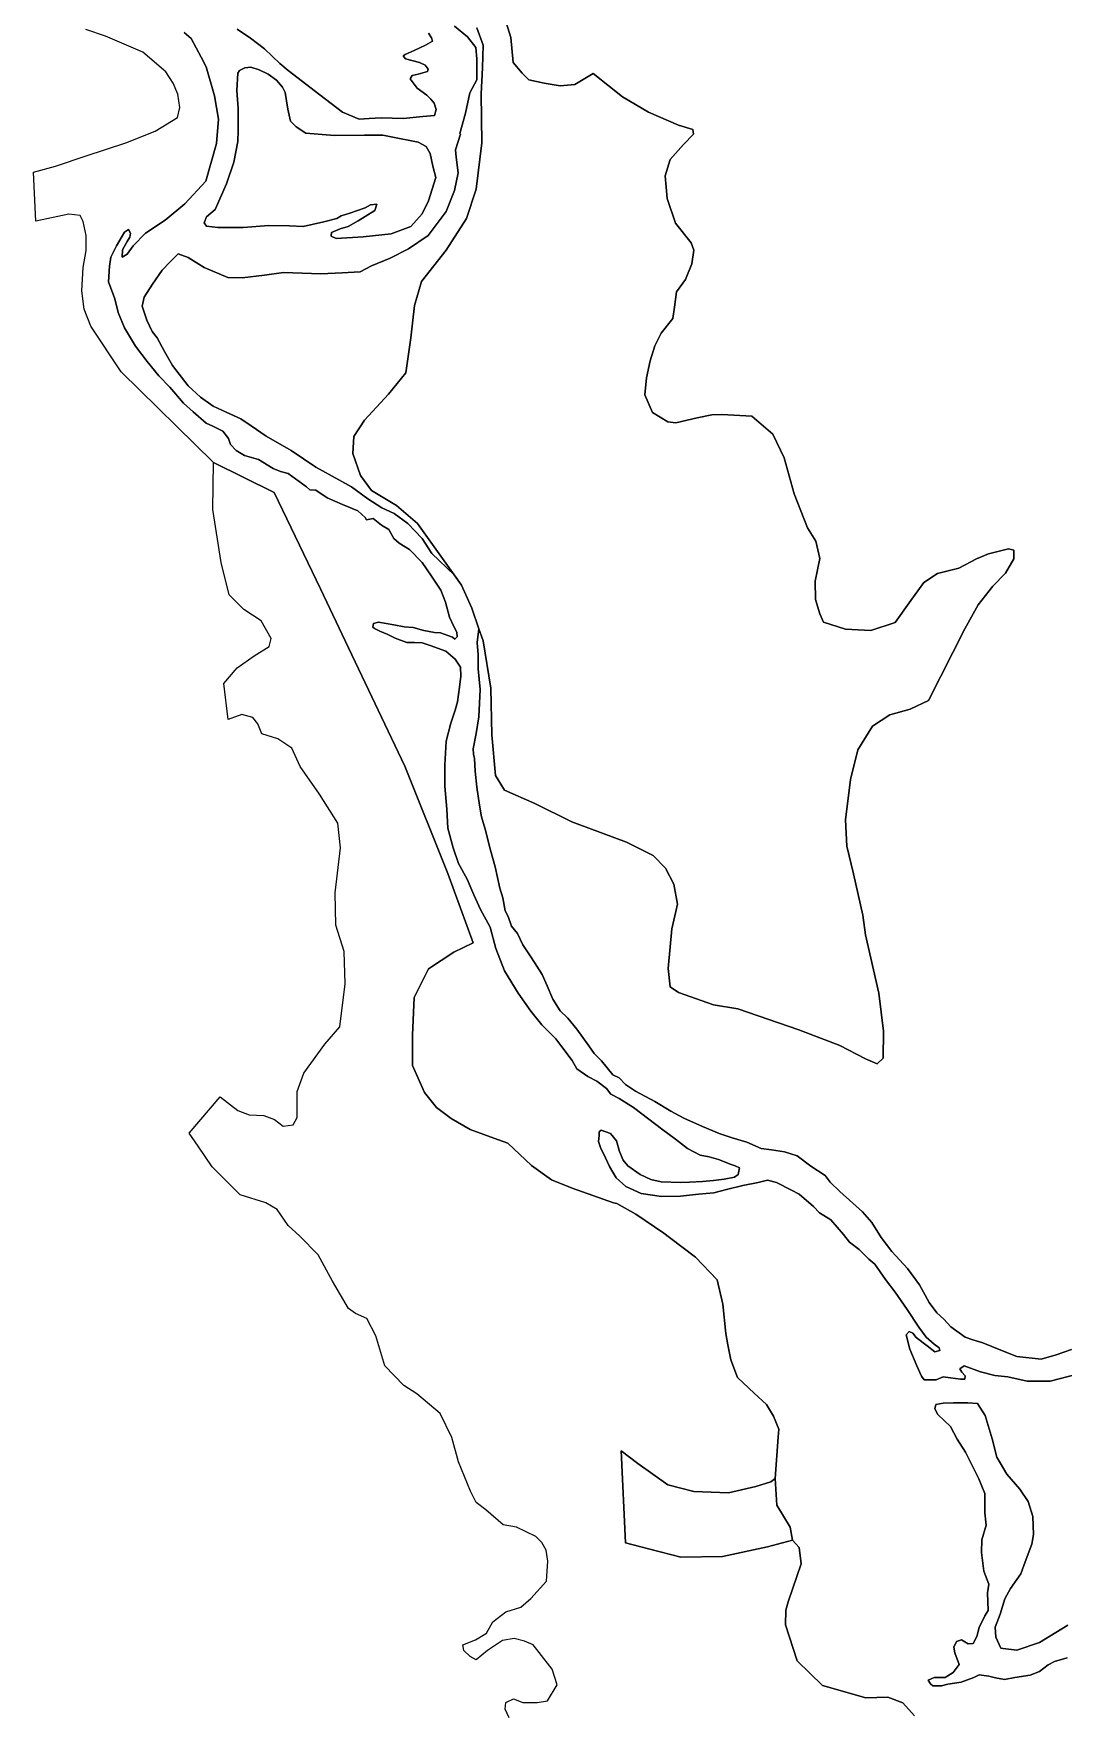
# Model space of a CAD drawing. Header units: inches. Extents: x 288635 to 1232953, y 676945 to 1655780.
# Drawn here: x 351915 to 368480, y 1248044 to 1275084 of the extents above; entities that cross this region are included whole.
import ezdxf

# ---------------------------------------------------------------- set-up
doc = ezdxf.new("R2010")
doc.units = ezdxf.units.IN
doc.header["$MEASUREMENT"] = 0

msp = doc.modelspace()

# ---------------------------------------------------------------- linework, layer by layer
at = {"color": 1}
for points in [[(358683.4616, 1275202.4083), (358893.0121, 1275030.9579), (359026.3623, 1274862.6826), (359042.2374, 1274678.5322), (359042.2374, 1274341.9816), (358934.2871, 1274129.2561), (358864.437, 1273805.4055), (358769.9526, 1273479.227), (358784.8078, 1273468.7278), (358702.2577, 1273214.7273), (358711.7827, 1273094.0771), (358743.5328, 1272843.2516), (358686.3826, 1272560.676), (358553.0324, 1272224.1253), (358264.1068, 1271833.5995), (357946.6062, 1271624.0491), (357648.1556, 1271471.6488), (357349.705, 1271347.8236), (357168.7296, 1271252.5734), (356880.439, 1271232.8883), (356534.9983, 1271217.6483), (355935.5571, 1271243.0484), (355630.7565, 1271197.3283), (355270.0758, 1271156.6882), (355041.4754, 1271161.7682), (354660.4746, 1271320.7725), (354400.1241, 1271479.5228), (354241.3738, 1271543.023), (354109.618, 1271414.6257), (353980.9245, 1271279.1588), (353828.5241, 1271055.6383), (353691.3639, 1270842.2779), (353660.8838, 1270698.3443), (353738.7773, 1270471.4372), (353824.82, 1270292.261), (353901.5493, 1270189.0733), (354020.612, 1269972.1145), (354150.2581, 1269744.5724), (354398.967, 1269416.4884), (354597.4049, 1269236.5714), (354803.7803, 1269091.0502), (355012.8015, 1268993.1542), (355250.927, 1268884.6748), (355412.3231, 1268776.1954), (355655.7403, 1268609.5076), (356057.9078, 1268379.3196), (356457.4294, 1268109.4441), (356822.5551, 1267905.7145), (357026.2847, 1267791.9435), (357293.5144, 1267601.4431), (357515.7649, 1267455.922), (357714.2028, 1267365.9634), (357933.8074, 1267204.5673), (358163.9953, 1266963.796), (358322.7456, 1266717.733), (358678.7386, 1266377.078), (358797.769, 1266210.4354), (358962.8693, 1265842.1347), (359079.1279, 1265509.3947), (359050.3513, 1265286.3343), (359068.8721, 1265087.8964), (359068.8721, 1264865.6459), (359100.6222, 1264529.6244), (359077.4446, 1264095.1777), (359032.9946, 1263824.2439), (358988.5445, 1263576.5934), (358990.6611, 1263489.8099), (359009.7112, 1263422.0764), (359020.2945, 1263220.9927), (359043.5779, 1262962.7588), (359090.1447, 1262670.6582), (359121.8947, 1262484.3912), (359179.0448, 1262285.4241), (359263.7117, 1261948.8734), (359339.9118, 1261680.0562), (359416.112, 1261337.1556), (359462.6787, 1261180.5219), (359498.6622, 1260973.0882), (359547.3456, 1260877.838), (359600.2624, 1260723.321), (359697.6292, 1260604.7874), (359784.4127, 1260424.8704), (359924.113, 1260215.32), (360097.68, 1259948.6194), (360175.9968, 1259766.5857), (360267.0137, 1259552.802), (360387.6639, 1259362.3016), (360506.1975, 1259243.768), (360654.3645, 1259068.0844), (360846.9815, 1258801.3838), (360933.765, 1258678.6169), (361050.1819, 1258555.85), (361230.0989, 1258335.7162), (361333.8158, 1258282.7994), (361437.5327, 1258176.9659), (361598.3997, 1258069.0157), (361907.4336, 1257906.032), (362163.5508, 1257747.2817), (362373.1012, 1257637.2148), (362675.7852, 1257499.6312), (362940.369, 1257391.681), (363152.0361, 1257321.8309), (363386.9866, 1257247.7474), (363619.8204, 1257150.3805), (363784.9207, 1257124.9805), (363994.4711, 1257095.3471), (364197.6716, 1257029.7303), (364417.8053, 1256864.6299), (364646.4058, 1256712.2296), (364728.9559, 1256607.4544), (364884.5313, 1256455.0541), (365249.657, 1256131.2035), (365398.8823, 1255956.5781), (365551.2826, 1255718.4527), (365722.7329, 1255493.0272), (365973.5584, 1255219.9767), (366167.2338, 1254953.2761), (366319.6341, 1254670.7006), (366446.6344, 1254502.4252), (366557.7596, 1254404), (366672.0598, 1254280.1748), (366900.6603, 1254115.0744), (367021.3105, 1254067.4493), (367183.2359, 1254019.8243), (367475.3364, 1253905.524), (367732.512, 1253803.9238), (368123.8844, 1253760.1087), (368365.1849, 1253829.9589), (368612.8354, 1253915.684)], [(359045.4195, 1275176.6533), (359147.0197, 1274897.2528), (359134.3196, 1274535.3021), (359115.2696, 1274116.2012), (359127.9696, 1273328.7996), (359032.7194, 1272579.4981), (358880.3191, 1272109.5972), (358550.1185, 1271601.5962), (358156.4177, 1271093.5952), (358042.1174, 1270712.5944), (357984.9673, 1270191.8934), (357902.4172, 1269626.7422), (357622.703, 1269283.8318), (357235.6658, 1268864.7407), (357064.2155, 1268604.3902), (357051.5155, 1268331.3396), (357172.1657, 1267975.7389), (357349.9661, 1267734.4385), (357750.0169, 1267493.138), (358092.9176, 1267201.0374), (358385.0181, 1266788.2866), (358678.7386, 1266377.078), (358322.7456, 1266717.733), (358163.9953, 1266963.796), (357933.8074, 1267204.5673), (357714.2028, 1267365.9634), (357515.7649, 1267455.922), (357293.5144, 1267601.4431), (357026.2847, 1267791.9435), (356822.5551, 1267905.7145), (356457.4294, 1268109.4441), (356057.9078, 1268379.3196), (355655.7403, 1268609.5076), (355412.3231, 1268776.1954), (355250.927, 1268884.6748), (355012.8015, 1268993.1542), (354803.7803, 1269091.0502), (354597.4049, 1269236.5714), (354398.967, 1269416.4884), (354150.2581, 1269744.5724), (354020.612, 1269972.1145), (353901.5493, 1270189.0733), (353824.82, 1270292.261), (353738.7773, 1270471.4372), (353660.8838, 1270698.3443), (353691.3639, 1270842.2779), (353828.5241, 1271055.6383), (353980.9245, 1271279.1588), (354109.618, 1271414.6257), (354241.3738, 1271543.023), (354400.1241, 1271479.5228), (354660.4746, 1271320.7725), (355041.4754, 1271161.7682), (355270.0758, 1271156.6882), (355630.7565, 1271197.3283), (355935.5571, 1271243.0484), (356534.9983, 1271217.6483), (356880.439, 1271232.8883), (357168.7296, 1271252.5734), (357349.705, 1271347.8236), (357648.1556, 1271471.6488), (357946.6062, 1271624.0491), (358264.1068, 1271833.5995), (358553.0324, 1272224.1253), (358686.3826, 1272560.676), (358743.5328, 1272843.2516), (358711.7827, 1273094.0771), (358702.2577, 1273214.7273), (358784.8078, 1273468.7278), (358769.9526, 1273479.227), (358864.437, 1273805.4055), (358934.2871, 1274129.2561), (359042.2374, 1274341.9816), (359042.2374, 1274678.5322), (359026.3623, 1274862.6826), (358893.0121, 1275030.9579), (358683.4616, 1275202.4083)], [(359514.2621, 1275262.3785), (359590.4622, 1275021.078), (359628.5623, 1274621.0272), (359774.6126, 1274449.5769), (359882.5628, 1274341.6267), (360130.2133, 1274284.4766), (360384.7983, 1274246.1717), (360623.0226, 1274263.1878), (360917.6149, 1274443.2269), (361387.5158, 1274068.5761), (361806.6166, 1273820.9256), (362289.2176, 1273611.3752), (362517.8181, 1273541.5251), (362530.5181, 1273465.3249), (362371.7678, 1273300.2246), (362155.8673, 1273058.9241), (362073.3172, 1272798.5736), (362105.0672, 1272430.2728), (362238.4175, 1272036.5721), (362492.418, 1271719.0714), (362536.8681, 1271598.4212), (362505.118, 1271382.5208), (362403.5178, 1271128.5202), (362257.4675, 1270931.6698), (362225.7175, 1270684.0194), (362200.3174, 1270499.869), (362009.8171, 1270264.9185), (361908.2168, 1270061.7181), (361832.0167, 1269820.4176), (361774.8666, 1269547.3671), (361749.4665, 1269274.3165), (361870.1168, 1268988.566), (362115.8943, 1268838.9829), (362248.0523, 1268823.7339), (362588.3727, 1268903.142), (362826.5969, 1268948.518), (362987.7311, 1268956.5747), (363371.6163, 1268936.5616), (363470.32, 1268931.4158), (363806.8706, 1268639.3153), (363991.021, 1268258.3145), (364149.7713, 1267680.4633), (364365.6718, 1267134.3623), (364499.022, 1266918.4618), (364562.5222, 1266639.0613), (364486.322, 1266277.1105), (364492.672, 1265978.6599), (364562.5222, 1265750.0595), (364619.6723, 1265616.7092), (364975.273, 1265502.409), (365381.6738, 1265483.359), (365775.3746, 1265610.3592), (365997.625, 1265927.8598), (366232.5755, 1266251.7105), (366456.6809, 1266396.1153), (366797.0012, 1266486.8674), (367080.6015, 1266634.3395), (367273.4497, 1266713.7476), (367597.8282, 1266797.8116), (367680.3784, 1266772.4115), (367680.3784, 1266632.7113), (367547.0281, 1266404.1108), (367343.8277, 1266194.5604), (367108.8773, 1265896.1098), (366892.9768, 1265508.759), (366308.7756, 1264353.0567), (366016.6751, 1264213.3564), (365686.4744, 1264124.4562), (365407.0738, 1263940.3059), (365172.1234, 1263559.3051), (365057.8231, 1263083.0542), (364975.273, 1262435.3529), (364994.323, 1262009.902), (365104.9191, 1261568.5761), (365255.7319, 1260901.8248), (365295.4195, 1260584.3242), (365509.7324, 1259647.6973), (365589.1075, 1259036.5086), (365581.17, 1258599.9452), (365485.9198, 1258512.6325), (365295.4195, 1258592.0077), (364882.6686, 1258806.3206), (364223.8843, 1259057.0569), (363243.2503, 1259393.8391), (362850.6646, 1259457.1969), (362287.1009, 1259655.6348), (362152.1632, 1259750.885), (362120.4131, 1260044.5731), (362183.9132, 1260679.5743), (362245.4013, 1260959.0657), (362271.2259, 1261076.4501), (362215.6633, 1261401.8883), (362080.7255, 1261655.8888), (361882.2876, 1261862.2642), (361453.6618, 1262076.5771), (360659.9102, 1262370.2652), (360575.1961, 1262401.5288), (359979.7963, 1262699.7929), (359489.9203, 1262914.7788), (359343.8701, 1263149.7293), (359286.7199, 1263803.7806), (359267.6699, 1264553.0821), (359147.0197, 1265315.0836), (359079.1279, 1265509.3947), (358962.8693, 1265842.1347), (358797.769, 1266210.4354), (358678.7386, 1266377.078), (358385.0181, 1266788.2866), (358092.9176, 1267201.0374), (357750.0169, 1267493.138), (357349.9661, 1267734.4385), (357172.1657, 1267975.7389), (357051.5155, 1268331.3396), (357064.2155, 1268604.3902), (357235.6658, 1268864.7407), (357622.703, 1269283.8318), (357902.4172, 1269626.7422), (357984.9673, 1270191.8934), (358042.1174, 1270712.5944), (358156.4177, 1271093.5952), (358550.1185, 1271601.5962), (358880.3191, 1272109.5972), (359032.7194, 1272579.4981), (359127.9696, 1273328.7996), (359115.2696, 1274116.2012), (359134.3196, 1274535.3021), (359147.0197, 1274897.2528), (359045.4195, 1275176.6533)], [(368612.8354, 1253915.684), (368365.1849, 1253829.9589), (368123.8844, 1253760.1087), (367732.512, 1253803.9238), (367475.3364, 1253905.524), (367183.2359, 1254019.8243), (367021.3105, 1254067.4493), (366900.6603, 1254115.0744), (366672.0598, 1254280.1748), (366557.7596, 1254404), (366446.6344, 1254502.4252), (366319.6341, 1254670.7006), (366167.2338, 1254953.2761), (365973.5584, 1255219.9767), (365722.7329, 1255493.0272), (365551.2826, 1255718.4527), (365398.8823, 1255956.5781), (365249.657, 1256131.2035), (364884.5313, 1256455.0541), (364728.9559, 1256607.4544), (364646.4058, 1256712.2296), (364417.8053, 1256864.6299), (364197.6716, 1257029.7303), (363994.4711, 1257095.3471), (363784.9207, 1257124.9805), (363619.8204, 1257150.3805), (363386.9866, 1257247.7474), (363152.0361, 1257321.8309), (362940.369, 1257391.681), (362675.7852, 1257499.6312), (362373.1012, 1257637.2148), (362163.5508, 1257747.2817), (361907.4336, 1257906.032), (361598.3997, 1258069.0157), (361437.5327, 1258176.9659), (361333.8158, 1258282.7994), (361230.0989, 1258335.7162), (361050.1819, 1258555.85), (360933.765, 1258678.6169), (360846.9815, 1258801.3838), (360654.3645, 1259068.0844), (360506.1975, 1259243.768), (360387.6639, 1259362.3016), (360267.0137, 1259552.802), (360175.9968, 1259766.5857), (360097.68, 1259948.6194), (359924.113, 1260215.32), (359784.4127, 1260424.8704), (359697.6292, 1260604.7874), (359600.2624, 1260723.321), (359547.3456, 1260877.838), (359498.6622, 1260973.0882), (359462.6787, 1261180.5219), (359416.112, 1261337.1556), (359339.9118, 1261680.0562), (359263.7117, 1261948.8734), (359179.0448, 1262285.4241), (359121.8947, 1262484.3912), (359090.1447, 1262670.6582), (359043.5779, 1262962.7588), (359020.2945, 1263220.9927), (359009.7112, 1263422.0764), (358990.6611, 1263489.8099), (358988.5445, 1263576.5934), (359032.9946, 1263824.2439), (359077.4446, 1264095.1777), (359100.6222, 1264529.6244), (359068.8721, 1264865.6459), (359068.8721, 1265087.8964), (359050.3513, 1265286.3343), (359079.1279, 1265509.3947), (359147.0197, 1265315.0836), (359267.6699, 1264553.0821), (359286.7199, 1263803.7806), (359343.8701, 1263149.7293), (359489.9203, 1262914.7788), (359979.7963, 1262699.7929), (360575.1961, 1262401.5288), (360659.9102, 1262370.2652), (361453.6618, 1262076.5771), (361882.2876, 1261862.2642), (362080.7255, 1261655.8888), (362215.6633, 1261401.8883), (362271.2259, 1261076.4501), (362245.4013, 1260959.0657), (362183.9132, 1260679.5743), (362120.4131, 1260044.5731), (362152.1632, 1259750.885), (362287.1009, 1259655.6348), (362850.6646, 1259457.1969), (363243.2503, 1259393.8391), (364223.8843, 1259057.0569), (364882.6686, 1258806.3206), (365295.4195, 1258592.0077), (365485.9198, 1258512.6325), (365581.17, 1258599.9452), (365589.1075, 1259036.5086), (365509.7324, 1259647.6973), (365295.4195, 1260584.3242), (365255.7319, 1260901.8248), (365104.9191, 1261568.5761), (364994.323, 1262009.902), (364975.273, 1262435.3529), (365057.8231, 1263083.0542), (365172.1234, 1263559.3051), (365407.0738, 1263940.3059), (365686.4744, 1264124.4562), (366016.6751, 1264213.3564), (366308.7756, 1264353.0567), (366892.9768, 1265508.759), (367108.8773, 1265896.1098), (367343.8277, 1266194.5604), (367547.0281, 1266404.1108), (367680.3784, 1266632.7113), (367680.3784, 1266772.4115), (367597.8282, 1266797.8116), (367273.4497, 1266713.7476), (367080.6015, 1266634.3395), (366797.0012, 1266486.8674), (366456.6809, 1266396.1153), (366232.5755, 1266251.7105), (365997.625, 1265927.8598), (365775.3746, 1265610.3592), (365381.6738, 1265483.359), (364975.273, 1265502.409), (364619.6723, 1265616.7092), (364562.5222, 1265750.0595), (364492.672, 1265978.6599), (364486.322, 1266277.1105), (364562.5222, 1266639.0613), (364499.022, 1266918.4618), (364365.6718, 1267134.3623), (364149.7713, 1267680.4633), (363991.021, 1268258.3145), (363806.8706, 1268639.3153), (363470.32, 1268931.4158), (363371.6163, 1268936.5616), (362987.7311, 1268956.5747), (362826.5969, 1268948.518), (362588.3727, 1268903.142), (362248.0523, 1268823.7339), (362115.8943, 1268838.9829), (361870.1168, 1268988.566), (361749.4665, 1269274.3165), (361774.8666, 1269547.3671), (361832.0167, 1269820.4176), (361908.2168, 1270061.7181), (362009.8171, 1270264.9185), (362200.3174, 1270499.869), (362225.7175, 1270684.0194), (362257.4675, 1270931.6698), (362403.5178, 1271128.5202), (362505.118, 1271382.5208), (362536.8681, 1271598.4212), (362492.418, 1271719.0714), (362238.4175, 1272036.5721), (362105.0672, 1272430.2728), (362073.3172, 1272798.5736), (362155.8673, 1273058.9241), (362371.7678, 1273300.2246), (362530.5181, 1273465.3249), (362517.8181, 1273541.5251), (362289.2176, 1273611.3752), (361806.6166, 1273820.9256), (361387.5158, 1274068.5761), (360917.6149, 1274443.2269), (360623.0226, 1274263.1878), (360384.7983, 1274246.1717), (360130.2133, 1274284.4766), (359882.5628, 1274341.6267), (359774.6126, 1274449.5769), (359628.5623, 1274621.0272), (359590.4622, 1275021.078), (359514.2621, 1275262.3785)], [(366087.64, 1248019.138), (365895.8167, 1248230.8051), (365657.6912, 1248323.4095), (365300.503, 1248310.1803), (364605.9704, 1248508.6182), (364195.8654, 1248905.494), (364010.6576, 1249486.9667), (364013.7138, 1249718.2948), (364051.2067, 1249852.1981), (364262.0113, 1250466.5388), (364228.9384, 1250731.1226), (364124.1498, 1250849.4686), (364083.4172, 1251055.2379), (363871.7501, 1251412.4261), (363843.2669, 1251838.9639), (363892.5828, 1252504.7283), (363902.0409, 1252632.4128), (363818.8334, 1252841.1789), (363703.7564, 1253028.5535), (363508.5569, 1253210.1227), (363236.7489, 1253462.951), (363130.9153, 1253747.3787), (363083.526, 1253990.8367), (363048.7123, 1254169.689), (363001.5508, 1254641.3034), (362912.6336, 1255037.225), (362562.06, 1255401.0278), (362144.6148, 1255715.4671), (362052.7361, 1255784.6744), (361602.9435, 1256088.9458), (361298.6721, 1256260.9253), (361243.7929, 1256272.8948), (360577.6811, 1256512.28), (360246.9512, 1256644.5719), (359922.836, 1256876.0828), (359545.804, 1257233.271), (359320.9077, 1257312.6462), (358937.2611, 1257451.5527), (358632.9897, 1257630.1468), (358394.8642, 1257808.7409), (358203.0409, 1258046.8664), (358011.2176, 1258483.4298), (358011.2176, 1258972.9099), (358037.676, 1259574.8382), (358269.1869, 1260037.86), (358672.6772, 1260309.0584), (358983.5633, 1260454.5796), (358578.6505, 1261574.5233), (357889.3269, 1263297.8323), (356980.8926, 1265200.4024), (356527.6901, 1266149.5623), (355785.8852, 1267703.1536), (354809.6483, 1268186.6745), (353323.0312, 1269640.6459), (352836.1969, 1270376.1891), (352730.3633, 1270651.3563), (352693.3216, 1270947.6902), (352714.4883, 1271323.3993), (352762.1134, 1271593.2748), (352762.1134, 1271836.692), (352714.4883, 1272058.9424), (352666.8632, 1272159.4843), (352481.6545, 1272180.651), (351952.4868, 1272064.2341), (351915.445, 1272852.694), (352269.9874, 1272953.2359), (352762.1134, 1273117.2779), (353397.1147, 1273328.945), (353868.0739, 1273514.1537), (354228.2465, 1273732.5019), (354264.9497, 1273895.1544), (354233.1997, 1274112.1132), (354159.1162, 1274286.7386), (354044.4625, 1274469.6246), (353671.9285, 1274782.8919), (353070.7939, 1275045.3591), (352754.1805, 1275147.9904)], [(368720.7856, 1253525.1583), (368269.9347, 1253404.508), (367898.459, 1253404.508), (367586.4617, 1253473.7232), (367376.9112, 1253495.9482), (367148.3108, 1253556.2733), (366884.7853, 1253651.5235), (366816.8401, 1253602.4168), (366848.5902, 1253551.6167), (366899.3903, 1253492.3499), (366893.0403, 1253439.4331), (366827.4235, 1253435.1998), (366662.3231, 1253456.3665), (366545.9062, 1253473.2998), (366435.8394, 1253426.7331), (366241.1056, 1253426.7331), (366196.6555, 1253483.8832), (366122.5721, 1253648.9835), (366008.2718, 1253922.0341), (365953.2384, 1254152.7512), (365999.8052, 1254201.4346), (366059.0719, 1254176.0346), (366111.9887, 1254106.1844), (366287.6724, 1253970.7175), (366414.6727, 1253877.584), (366490.8728, 1253896.634), (366481.5595, 1253943.6241), (366402.1843, 1254000.7742), (366275.184, 1254111.8994), (366154.5338, 1254273.8248), (365967.2084, 1254559.5753), (365776.708, 1254838.9759), (365617.9577, 1255042.1763), (365449.6824, 1255286.6518), (365351.2572, 1255366.0269), (365195.6819, 1255521.6023), (365040.1066, 1255642.2525), (364944.8564, 1255766.0777), (364738.481, 1256001.0282), (364557.5056, 1256115.3284), (364459.0804, 1256216.9286), (364227.3049, 1256415.8957), (364106.6547, 1256477.2792), (363865.3542, 1256602.1628), (363719.3039, 1256636.0295), (363569.0203, 1256600.0461), (363325.6031, 1256551.3627), (363061.0193, 1256485.7459), (362857.8189, 1256437.0624), (362612.285, 1256415.8957), (362320.1845, 1256382.029), (362017.5005, 1256377.7956), (361689.4165, 1256426.4791), (361443.8827, 1256534.4293), (361287.2491, 1256678.3629), (361181.4155, 1256860.3966), (361079.8153, 1257069.947), (361039.5986, 1257148.2638), (361003.6152, 1257262.5641), (361014.1985, 1257357.8143), (361014.1985, 1257417.081), (361045.9486, 1257440.3644), (361196.2322, 1257389.5643), (361289.3657, 1257273.1474), (361338.0492, 1257097.4637), (361399.4326, 1256961.9968), (361475.6328, 1256868.8633), (361670.3665, 1256731.2797), (361846.0502, 1256646.6128), (362009.0338, 1256612.7461), (362326.5345, 1256602.1628), (362466.2348, 1256608.5128), (362673.6685, 1256619.0961), (362851.4689, 1256633.9128), (363022.9192, 1256655.0795), (363188.0195, 1256688.9463), (363247.2863, 1256731.2797), (363269.332, 1256835.4073), (363198.6029, 1256866.7466), (363137.2194, 1256890.03), (362929.7857, 1256968.3468), (362783.7354, 1257012.7969), (362639.8018, 1257042.4303), (362432.368, 1257150.3805), (362239.751, 1257300.6641), (362013.2672, 1257465.7645), (361814.3001, 1257618.1648), (361562.4163, 1257808.6652), (361335.9325, 1257952.5988), (361198.3489, 1258024.5656), (361128.4987, 1258111.3491), (360973.9818, 1258229.8827), (360832.1648, 1258308.1995), (360654.3645, 1258430.9664), (360576.0476, 1258564.3167), (360398.2473, 1258803.5005), (360317.8138, 1258913.5674), (360089.2133, 1259137.9345), (359911.413, 1259358.0683), (359710.3292, 1259648.0522), (359492.3121, 1260007.8862), (359350.4952, 1260367.7203), (359257.3617, 1260710.621), (359104.9614, 1260992.1382), (358997.0112, 1261227.0887), (358889.0609, 1261483.2058), (358749.3607, 1261732.973), (358666.8105, 1261986.9735), (358575.7936, 1262300.2408), (358563.0936, 1262607.1581), (358531.3436, 1262977.5755), (358529.2269, 1263314.1262), (358550.3936, 1263699.3603), (358628.7104, 1263989.3442), (358698.5606, 1264201.0113), (358734.544, 1264332.2449), (358764.6007, 1264571.9579), (358788.4132, 1264746.5832), (358783.1216, 1264892.1043), (358695.8089, 1265021.7504), (358547.0069, 1265147.1632), (358293.0064, 1265238.18), (358168.1228, 1265280.5134), (358043.2392, 1265288.9801), (357916.239, 1265288.9801), (357729.9719, 1265358.8303), (357615.6717, 1265415.9804), (357484.4381, 1265471.0138), (357399.7713, 1265513.3472), (357370.1379, 1265536.6306), (357382.8379, 1265593.7807), (357465.3881, 1265612.8308), (357710.9219, 1265574.7307), (357876.0222, 1265538.7473), (358019.9559, 1265528.1639), (358193.5229, 1265481.5972), (358364.9732, 1265447.7304), (358458.1067, 1265445.6138), (358576.6403, 1265403.2804), (358652.8405, 1265375.7636), (358690.5172, 1265344.5427), (358730.2048, 1265381.5845), (358722.2673, 1265453.0221), (358674.6422, 1265545.6265), (358603.2045, 1265696.4393), (358542.3502, 1265934.5647), (358465.6209, 1266130.3568), (358317.454, 1266355.2531), (358166.6412, 1266577.5035), (357962.9116, 1266786.5248), (357793.5779, 1266884.4208), (357708.9111, 1266961.1501), (357626.8901, 1267104.0254), (357510.4732, 1267175.4631), (357375.5354, 1267283.9424), (357272.3477, 1267262.7757), (357248.5352, 1267297.1716), (357132.1183, 1267408.2969), (356883.4094, 1267506.1929), (356637.3464, 1267617.3181), (356454.7836, 1267736.3809), (356359.5334, 1267746.9642), (356303.9708, 1267791.9435), (356010.2827, 1268006.2564), (355885.9283, 1268040.6523), (355766.8655, 1268088.2774), (355531.3859, 1268233.7985), (355306.4896, 1268294.6528), (355171.5518, 1268376.6738), (355084.2392, 1268474.5698), (355049.8433, 1268572.4659), (354957.2389, 1268686.2369), (354795.8427, 1268768.2579), (354692.655, 1268815.883), (354480.988, 1268998.4459), (354327.5293, 1269141.3212), (354105.2789, 1269397.9675), (353928.0077, 1269577.8845), (353740.1531, 1269810.7183), (353554.9444, 1270054.1355), (353374.7099, 1270351.2102), (353273.1097, 1270598.4374), (353220.6163, 1270816.8778), (353120.7094, 1271092.8917), (353134.2561, 1271345.1989), (353157.9628, 1271487.4392), (353247.7097, 1271668.6262), (353376.4032, 1271887.0667), (353439.0567, 1271932.7867), (353472.9234, 1271875.2133), (353462.7634, 1271809.1732), (353420.43, 1271738.053), (353347.6165, 1271604.2794), (353339.7143, 1271485.7459), (353420.1478, 1271536.546), (353517.5146, 1271667.7795), (353716.4817, 1271875.2133), (354031.8233, 1272082.774), (354349.324, 1272343.1246), (354685.8746, 1272711.4253), (354857.325, 1273314.6765), (354889.075, 1273708.3773), (354825.5749, 1274083.028), (354693.5476, 1274551.8707), (354610.9974, 1274704.271), (354449.0721, 1275005.8966), (354334.7719, 1275104.3218)], [(354334.7719, 1275104.3218), (354449.0721, 1275005.8966), (354610.9974, 1274704.271), (354693.5476, 1274551.8707), (354825.5749, 1274083.028), (354889.075, 1273708.3773), (354857.325, 1273314.6765), (354685.8746, 1272711.4253), (354349.324, 1272343.1246), (354031.8233, 1272082.774), (353716.4817, 1271875.2133), (353517.5146, 1271667.7795), (353420.1478, 1271536.546), (353339.7143, 1271485.7459), (353347.6165, 1271604.2794), (353420.43, 1271738.053), (353462.7634, 1271809.1732), (353472.9234, 1271875.2133), (353439.0567, 1271932.7867), (353376.4032, 1271887.0667), (353247.7097, 1271668.6262), (353157.9628, 1271487.4392), (353134.2561, 1271345.1989), (353120.7094, 1271092.8917), (353220.6163, 1270816.8778), (353273.1097, 1270598.4374), (353374.7099, 1270351.2102), (353554.9444, 1270054.1355), (353740.1531, 1269810.7183), (353928.0077, 1269577.8845), (354105.2789, 1269397.9675), (354327.5293, 1269141.3212), (354480.988, 1268998.4459), (354692.655, 1268815.883), (354795.8427, 1268768.2579), (354957.2389, 1268686.2369), (355049.8433, 1268572.4659), (355084.2392, 1268474.5698), (355171.5518, 1268376.6738), (355306.4896, 1268294.6528), (355531.3859, 1268233.7985), (355766.8655, 1268088.2774), (355885.9283, 1268040.6523), (356010.2827, 1268006.2564), (356303.9708, 1267791.9435), (356359.5334, 1267746.9642), (356454.7836, 1267736.3809), (356637.3464, 1267617.3181), (356883.4094, 1267506.1929), (357132.1183, 1267408.2969), (357248.5352, 1267297.1716), (357272.3477, 1267262.7757), (357375.5354, 1267283.9424), (357510.4732, 1267175.4631), (357626.8901, 1267104.0254), (357708.9111, 1266961.1501), (357793.5779, 1266884.4208), (357962.9116, 1266786.5248), (358166.6412, 1266577.5035), (358317.454, 1266355.2531), (358465.6209, 1266130.3568), (358542.3502, 1265934.5647), (358603.2045, 1265696.4393), (358674.6422, 1265545.6265), (358722.2673, 1265453.0221), (358730.2048, 1265381.5845), (358690.5172, 1265344.5427), (358652.8405, 1265375.7636), (358576.6403, 1265403.2804), (358458.1067, 1265445.6138), (358364.9732, 1265447.7304), (358193.5229, 1265481.5972), (358019.9559, 1265528.1639), (357876.0222, 1265538.7473), (357710.9219, 1265574.7307), (357465.3881, 1265612.8308), (357382.8379, 1265593.7807), (357370.1379, 1265536.6306), (357399.7713, 1265513.3472), (357484.4381, 1265471.0138), (357615.6717, 1265415.9804), (357729.9719, 1265358.8303), (357916.239, 1265288.9801), (358043.2392, 1265288.9801), (358168.1228, 1265280.5134), (358293.0064, 1265238.18), (358547.0069, 1265147.1632), (358695.8089, 1265021.7504), (358783.1216, 1264892.1043), (358788.4132, 1264746.5832), (358764.6007, 1264571.9579), (358734.544, 1264332.2449), (358698.5606, 1264201.0113), (358628.7104, 1263989.3442), (358550.3936, 1263699.3603), (358529.2269, 1263314.1262), (358531.3436, 1262977.5755), (358563.0936, 1262607.1581), (358575.7936, 1262300.2408), (358666.8105, 1261986.9735), (358749.3607, 1261732.973), (358889.0609, 1261483.2058), (358997.0112, 1261227.0887), (359104.9614, 1260992.1382), (359257.3617, 1260710.621), (359350.4952, 1260367.7203), (359492.3121, 1260007.8862), (359710.3292, 1259648.0522), (359911.413, 1259358.0683), (360089.2133, 1259137.9345), (360317.8138, 1258913.5674), (360398.2473, 1258803.5005), (360576.0476, 1258564.3167), (360654.3645, 1258430.9664), (360832.1648, 1258308.1995), (360973.9818, 1258229.8827), (361128.4987, 1258111.3491), (361198.3489, 1258024.5656), (361335.9325, 1257952.5988), (361562.4163, 1257808.6652), (361814.3001, 1257618.1648), (362013.2672, 1257465.7645), (362239.751, 1257300.6641), (362432.368, 1257150.3805), (362639.8018, 1257042.4303), (362783.7354, 1257012.7969), (362929.7857, 1256968.3468), (363137.2194, 1256890.03), (363198.6029, 1256866.7466), (363269.332, 1256835.4073), (363247.2863, 1256731.2797), (363188.0195, 1256688.9463), (363022.9192, 1256655.0795), (362851.4689, 1256633.9128), (362673.6685, 1256619.0961), (362466.2348, 1256608.5128), (362326.5345, 1256602.1628), (362009.0338, 1256612.7461), (361846.0502, 1256646.6128), (361670.3665, 1256731.2797), (361475.6328, 1256868.8633), (361399.4326, 1256961.9968), (361338.0492, 1257097.4637), (361289.3657, 1257273.1474), (361196.2322, 1257389.5643), (361045.9486, 1257440.3644), (361014.1985, 1257417.081), (361014.1985, 1257357.8143), (361003.6152, 1257262.5641), (361039.5986, 1257148.2638), (361079.8153, 1257069.947), (361181.4155, 1256860.3966), (361287.2491, 1256678.3629), (361443.8827, 1256534.4293), (361689.4165, 1256426.4791), (362017.5005, 1256377.7956), (362320.1845, 1256382.029), (362612.285, 1256415.8957), (362857.8189, 1256437.0624), (363061.0193, 1256485.7459), (363325.6031, 1256551.3627), (363569.0203, 1256600.0461), (363719.3039, 1256636.0295), (363865.3542, 1256602.1628), (364106.6547, 1256477.2792), (364227.3049, 1256415.8957), (364459.0804, 1256216.9286), (364557.5056, 1256115.3284), (364738.481, 1256001.0282), (364944.8564, 1255766.0777), (365040.1066, 1255642.2525), (365195.6819, 1255521.6023), (365351.2572, 1255366.0269), (365449.6824, 1255286.6518), (365617.9577, 1255042.1763), (365776.708, 1254838.9759), (365967.2084, 1254559.5753), (366154.5338, 1254273.8248), (366275.184, 1254111.8994), (366402.1843, 1254000.7742), (366481.5595, 1253943.6241), (366490.8728, 1253896.634), (366414.6727, 1253877.584), (366287.6724, 1253970.7175), (366111.9887, 1254106.1844), (366059.0719, 1254176.0346), (365999.8052, 1254201.4346), (365953.2384, 1254152.7512), (366008.2718, 1253922.0341), (366122.5721, 1253648.9835), (366196.6555, 1253483.8832), (366241.1056, 1253426.7331), (366435.8394, 1253426.7331), (366545.9062, 1253473.2998), (366662.3231, 1253456.3665), (366827.4235, 1253435.1998), (366893.0403, 1253439.4331), (366899.3903, 1253492.3499), (366848.5902, 1253551.6167), (366816.8401, 1253602.4168), (366884.7853, 1253651.5235), (367148.3108, 1253556.2733), (367376.9112, 1253495.9482), (367586.4617, 1253473.7232), (367898.459, 1253404.508), (368269.9347, 1253404.508), (368720.7856, 1253525.1583)], [(355188.8486, 1275155.1219), (355403.4261, 1275008.6059), (355628.8515, 1274840.3306), (355876.502, 1274605.3801), (356009.8523, 1274487.9049), (356517.8533, 1274097.3791), (356886.154, 1273821.1535), (357149.6796, 1273710.0283), (357311.6049, 1273716.3783), (357508.4553, 1273729.0783), (357860.881, 1273719.5533), (358178.3816, 1273751.3034), (358362.532, 1273767.1784), (358391.3611, 1273865.7306), (358359.611, 1273964.1558), (358302.4609, 1274027.6559), (358238.9607, 1274094.3311), (358086.5604, 1274208.6313), (357972.2602, 1274357.8566), (358004.0103, 1274411.8317), (358102.4355, 1274434.0567), (358251.6608, 1274472.1568), (358264.3608, 1274513.4319), (358213.5607, 1274576.932), (358121.4855, 1274621.3821), (357896.0601, 1274678.5322), (357861.135, 1274726.1573), (357889.71, 1274748.3824), (358038.9353, 1274811.8825), (358219.9107, 1274897.6077), (358331.0359, 1274964.2828), (358318.3359, 1275018.2579), (358267.5358, 1275091.2831)], [(358267.5358, 1275091.2831), (358318.3359, 1275018.2579), (358331.0359, 1274964.2828), (358219.9107, 1274897.6077), (358038.9353, 1274811.8825), (357889.71, 1274748.3824), (357861.135, 1274726.1573), (357896.0601, 1274678.5322), (358121.4855, 1274621.3821), (358213.5607, 1274576.932), (358264.3608, 1274513.4319), (358251.6608, 1274472.1568), (358102.4355, 1274434.0567), (358004.0103, 1274411.8317), (357972.2602, 1274357.8566), (358086.5604, 1274208.6313), (358238.9607, 1274094.3311), (358302.4609, 1274027.6559), (358359.611, 1273964.1558), (358391.3611, 1273865.7306), (358362.532, 1273767.1784), (358178.3816, 1273751.3034), (357860.881, 1273719.5533), (357508.4553, 1273729.0783), (357311.6049, 1273716.3783), (357149.6796, 1273710.0283), (356886.154, 1273821.1535), (356517.8533, 1274097.3791), (356009.8523, 1274487.9049), (355876.502, 1274605.3801), (355628.8515, 1274840.3306), (355403.4261, 1275008.6059), (355188.8486, 1275155.1219)], [(359563.8265, 1247989.8732), (359500.3263, 1248129.5734), (359513.0264, 1248237.5237), (359633.6766, 1248294.6738), (359786.0769, 1248237.5237), (360014.6774, 1248237.5237), (360179.7777, 1248262.9237), (360338.528, 1248516.9242), (360255.9778, 1248770.9247), (360046.4274, 1249037.6253), (359951.1772, 1249164.6255), (359811.477, 1249221.7756), (359646.3766, 1249266.2257), (359455.8762, 1249234.4757), (359214.5758, 1249069.3753), (359036.7754, 1248923.325), (358935.1752, 1248974.1251), (358833.575, 1249069.3753), (358820.875, 1249164.6255), (359024.0754, 1249240.8257), (359201.8757, 1249348.7759), (359303.4759, 1249532.9263), (359513.0264, 1249691.6766), (359754.3268, 1249767.8767), (359913.0772, 1249907.577), (360163.646, 1250186.6068), (360186.1277, 1250510.8282), (360160.7277, 1250688.6286), (360090.8775, 1250809.2788), (359995.6273, 1250904.529), (359684.4767, 1251056.9293), (359468.5763, 1251095.0294), (359189.1757, 1251336.3299), (359036.7754, 1251450.6301), (358941.5252, 1251634.7805), (358751.0248, 1252104.6814), (358643.0746, 1252498.3822), (358452.5742, 1252885.733), (358077.9235, 1253203.2336), (357868.3731, 1253336.5839), (357563.5725, 1253654.0845), (357418.8451, 1254135.3625), (357273.324, 1254413.1756), (357094.7299, 1254492.5508), (356982.2817, 1254571.9259), (356724.3124, 1255015.1039), (356492.8016, 1255438.4381), (356195.1447, 1255736.0949), (356009.936, 1255908.0744), (355831.3419, 1256166.0437), (355652.7478, 1256271.8772), (355236.0282, 1256404.1692), (354786.2357, 1256853.9617), (354561.3394, 1257184.6916), (354415.8182, 1257396.3586), (354918.5276, 1257978.4431), (355202.9552, 1257760.1615), (355381.5493, 1257687.4009), (355619.6748, 1257680.7863), (355791.6543, 1257614.6403), (355930.5609, 1257508.8068), (356089.3112, 1257528.6506), (356155.4571, 1257647.7133), (356155.4571, 1258064.4329), (356261.2907, 1258362.0897), (356598.6351, 1258825.1115), (356839.7124, 1259103.913), (356925.3962, 1259794.8114), (356909.5211, 1260318.6874), (356774.5834, 1260739.3757), (356766.6459, 1261263.2518), (356853.9585, 1261985.5657), (356806.3334, 1262382.4415), (356512.6454, 1262850.755), (356203.0822, 1263295.2559), (356068.1445, 1263588.9439), (355845.894, 1263739.7567), (355583.956, 1263819.1319), (355520.4559, 1263977.8822), (355441.0807, 1264081.0699), (355266.4554, 1264128.695), (355044.2049, 1264049.3199), (354972.7673, 1264628.7585), (355187.0802, 1264882.759), (355464.8933, 1265073.2594), (355703.0187, 1265224.0722), (355734.7688, 1265351.0725), (355576.0185, 1265636.823), (355298.2054, 1265819.3859), (355060.08, 1266057.5114), (354933.0797, 1266573.4499), (354798.1419, 1267430.7016), (354809.6483, 1268186.6745), (355785.8852, 1267703.1536), (356527.6901, 1266149.5623), (356980.8926, 1265200.4024), (356980.8926, 1265200.4024), (357889.3269, 1263297.8323), (358578.6505, 1261574.5233), (358983.5633, 1260454.5796), (358672.6772, 1260309.0584), (358269.1869, 1260037.86), (358037.676, 1259574.8382), (358011.2176, 1258972.9099), (358011.2176, 1258483.4298), (358203.0409, 1258046.8664), (358394.8642, 1257808.7409), (358632.9897, 1257630.1468), (358937.2611, 1257451.5527), (359320.9077, 1257312.6462), (359545.804, 1257233.271), (359922.836, 1256876.0828), (360246.9512, 1256644.5719), (360577.6811, 1256512.28), (361243.7929, 1256272.8948), (361298.6721, 1256260.9253), (361602.9435, 1256088.9458), (362052.7361, 1255784.6744), (362144.6148, 1255715.4671), (362562.06, 1255401.0278), (362912.6336, 1255037.225), (363001.5508, 1254641.3034), (363048.7123, 1254169.689), (363083.526, 1253990.8367), (363130.9153, 1253747.3787), (363236.7489, 1253462.951), (363508.5569, 1253210.1227), (363703.7564, 1253028.5535), (363818.8334, 1252841.1789), (363902.0409, 1252632.4128), (363892.5828, 1252504.7283), (363843.2669, 1251838.9639), (363772.5312, 1251782.8435), (363534.4057, 1251710.0829), (363091.2278, 1251610.864), (362535.6016, 1251630.7078), (362118.8821, 1251736.5413), (361636.0165, 1252080.5003), (361364.8181, 1252285.5528), (361437.5786, 1250803.8832), (361662.4749, 1250744.3518), (362323.9346, 1250572.3723), (362998.6234, 1250585.6015), (363719.6144, 1250737.7372), (364124.1498, 1250849.4686), (364228.9384, 1250731.1226), (364262.0113, 1250466.5388), (364051.2067, 1249852.1981), (364013.7138, 1249718.2948), (364010.6576, 1249486.9667), (364195.8654, 1248905.494), (364605.9704, 1248508.6182), (365300.503, 1248310.1803), (365657.6912, 1248323.4095), (365895.8167, 1248230.8051), (366087.64, 1248019.138)], [(368541.9269, 1248952.5141), (368334.4932, 1248893.2473), (368232.893, 1248842.4472), (368097.426, 1248732.3803), (367945.0257, 1248673.1136), (367699.4919, 1248635.0135), (367530.1582, 1248605.3801), (367386.2246, 1248630.7801), (367280.3911, 1248660.4135), (367127.9907, 1248681.5802), (367039.0906, 1248635.0135), (366835.8902, 1248563.0467), (366619.9897, 1248529.1799), (366518.3895, 1248503.7799), (366378.6892, 1248503.7799), (366340.5892, 1248533.4133), (366306.7224, 1248592.6801), (366404.0893, 1248635.0135), (366577.6563, 1248635.0135), (366708.8899, 1248719.6803), (366802.0234, 1248846.6806), (366734.29, 1249032.9476), (366717.3566, 1249126.0811), (366759.69, 1249214.9813), (366840.1235, 1249244.6147), (366950.1904, 1249181.1146), (367030.6239, 1249185.3479), (367089.8907, 1249299.6481), (367127.9907, 1249443.5818), (367216.8909, 1249629.8488), (367271.9244, 1249716.209), (367261.7643, 1250000.6895), (367282.0844, 1250137.8498), (367200.8042, 1250346.1302), (367165.2442, 1250645.8508), (367170.3242, 1250854.1313), (367236.3643, 1251087.8117), (367216.0443, 1251285.9321), (367216.0443, 1251595.8127), (367119.5241, 1251834.5732), (366906.1636, 1252261.2941), (366769.0034, 1252469.5745), (366662.3231, 1252677.8549), (366459.1227, 1252870.8953), (366413.4026, 1252962.3355), (366428.6427, 1253028.3756), (366545.4829, 1253048.6956), (366713.1232, 1253058.8557), (366941.7237, 1253058.8557), (367099.204, 1253043.6156), (367221.1243, 1252850.5752), (367332.8845, 1252479.7345), (367409.0846, 1252180.0139), (367571.645, 1251910.7734), (367779.9254, 1251666.9329), (367912.0056, 1251468.8125), (367988.2058, 1251230.052), (367998.3658, 1250940.4914), (367972.9658, 1250783.0111), (367866.2856, 1250498.5305), (367795.1654, 1250305.4902), (367627.5251, 1250071.8097), (367536.0849, 1249904.1694), (367462.4247, 1249655.2489), (367381.9913, 1249447.8151), (367394.6913, 1249286.9481), (367475.8868, 1249110.2484), (367513.2248, 1249104.9144), (367733.3586, 1249075.281), (368097.426, 1249198.0479), (368359.8932, 1249363.1483), (368551.2403, 1249480.8352)], [(368551.2403, 1249480.8352), (368359.8932, 1249363.1483), (368097.426, 1249198.0479), (367733.3586, 1249075.281), (367513.2248, 1249104.9144), (367475.8868, 1249110.2484), (367394.6913, 1249286.9481), (367381.9913, 1249447.8151), (367462.4247, 1249655.2489), (367536.0849, 1249904.1694), (367627.5251, 1250071.8097), (367795.1654, 1250305.4902), (367866.2856, 1250498.5305), (367972.9658, 1250783.0111), (367998.3658, 1250940.4914), (367988.2058, 1251230.052), (367912.0056, 1251468.8125), (367779.9254, 1251666.9329), (367571.645, 1251910.7734), (367409.0846, 1252180.0139), (367332.8845, 1252479.7345), (367221.1243, 1252850.5752), (367099.204, 1253043.6156), (366941.7237, 1253058.8557), (366713.1232, 1253058.8557), (366545.4829, 1253048.6956), (366428.6427, 1253028.3756), (366413.4026, 1252962.3355), (366459.1227, 1252870.8953), (366662.3231, 1252677.8549), (366769.0034, 1252469.5745), (366906.1636, 1252261.2941), (367119.5241, 1251834.5732), (367216.0443, 1251595.8127), (367216.0443, 1251285.9321), (367236.3643, 1251087.8117), (367170.3242, 1250854.1313), (367165.2442, 1250645.8508), (367200.8042, 1250346.1302), (367282.0844, 1250137.8498), (367261.7643, 1250000.6895), (367271.9244, 1249716.209), (367216.8909, 1249629.8488), (367127.9907, 1249443.5818), (367089.8907, 1249299.6481), (367030.6239, 1249185.3479), (366950.1904, 1249181.1146), (366840.1235, 1249244.6147), (366759.69, 1249214.9813), (366717.3566, 1249126.0811), (366734.29, 1249032.9476), (366802.0234, 1248846.6806), (366708.8899, 1248719.6803), (366577.6563, 1248635.0135), (366404.0893, 1248635.0135), (366306.7224, 1248592.6801), (366340.5892, 1248533.4133), (366378.6892, 1248503.7799), (366518.3895, 1248503.7799), (366619.9897, 1248529.1799), (366835.8902, 1248563.0467), (367039.0906, 1248635.0135), (367127.9907, 1248681.5802), (367280.3911, 1248660.4135), (367386.2246, 1248630.7801), (367530.1582, 1248605.3801), (367699.4919, 1248635.0135), (367945.0257, 1248673.1136), (368097.426, 1248732.3803), (368232.893, 1248842.4472), (368334.4932, 1248893.2473), (368541.9269, 1248952.5141)]]:
    msp.add_lwpolyline(points, dxfattribs=at)
for points in [[(354695.1031, 1271988.0676), (354877.9834, 1271962.6675), (355284.3842, 1271962.6675), (355700.9451, 1271998.2276), (356031.1457, 1271993.1476), (356249.5862, 1271982.9875), (356584.8669, 1272054.1077), (356793.1473, 1272109.9878), (356864.2674, 1272150.6279), (357001.4277, 1272196.348), (357250.3482, 1272282.7081), (357336.7084, 1272328.4282), (357438.5939, 1272338.1317), (357402.7485, 1272236.988), (357138.588, 1272069.3477), (356976.0276, 1271982.9875), (356849.0274, 1271942.3475), (356706.7871, 1271886.4673), (356701.7071, 1271825.5072), (356782.9872, 1271789.9472), (357214.7881, 1271815.3472), (357666.909, 1271861.0673), (357981.8696, 1271982.9875), (358164.75, 1272186.1879), (358266.3502, 1272394.4684), (358383.1904, 1272770.3891), (358337.4704, 1272953.2695), (358296.8303, 1273156.4699), (358230.7901, 1273268.2301), (358098.7099, 1273339.3503), (357666.909, 1273425.7104), (357534.8288, 1273451.1105), (357240.1882, 1273451.1105), (356757.5872, 1273446.0305), (356295.3063, 1273481.5905), (356137.826, 1273583.1907), (356046.3858, 1273674.6309), (356005.7457, 1273867.6713), (355963.0948, 1274136.5943), (355918.1155, 1274221.2612), (355820.2195, 1274332.3864), (355687.9276, 1274432.9283), (355545.0523, 1274499.0742), (355410.1145, 1274544.0535), (355312.2185, 1274536.116), (355224.9058, 1274491.1367), (355201.0932, 1274446.1575), (355185.2182, 1274168.3444), (355208.1841, 1273877.8313), (355203.1041, 1273532.3906), (355198.0241, 1273349.5103), (355137.064, 1273014.2296), (355020.2237, 1272668.7889), (354837.3434, 1272252.2281), (354695.1031, 1272135.3878), (354659.543, 1272038.8677), (354695.1031, 1271988.0676)], [(356295.3063, 1273481.5905), (356757.5872, 1273446.0305), (357240.1882, 1273451.1105), (357534.8288, 1273451.1105), (357666.909, 1273425.7104), (358098.7099, 1273339.3503), (358230.7901, 1273268.2301), (358296.8303, 1273156.4699), (358337.4704, 1272953.2695), (358383.1904, 1272770.3891), (358266.3502, 1272394.4684), (358164.75, 1272186.1879), (357981.8696, 1271982.9875), (357666.909, 1271861.0673), (357214.7881, 1271815.3472), (356782.9872, 1271789.9472), (356701.7071, 1271825.5072), (356706.7871, 1271886.4673), (356849.0274, 1271942.3475), (356976.0276, 1271982.9875), (357138.588, 1272069.3477), (357402.7485, 1272236.988), (357438.5939, 1272338.1317), (357336.7084, 1272328.4282), (357250.3482, 1272282.7081), (357001.4277, 1272196.348), (356864.2674, 1272150.6279), (356793.1473, 1272109.9878), (356584.8669, 1272054.1077), (356249.5862, 1271982.9875), (356031.1457, 1271993.1476), (355700.9451, 1271998.2276), (355284.3842, 1271962.6675), (354877.9834, 1271962.6675), (354695.1031, 1271988.0676), (354659.543, 1272038.8677), (354695.1031, 1272135.3878), (354837.3434, 1272252.2281), (355020.2237, 1272668.7889), (355137.064, 1273014.2296), (355198.0241, 1273349.5103), (355203.1041, 1273532.3906), (355208.1841, 1273877.8313), (355185.2182, 1274168.3444), (355201.0932, 1274446.1575), (355224.9058, 1274491.1367), (355312.2185, 1274536.116), (355410.1145, 1274544.0535), (355545.0523, 1274499.0742), (355687.9276, 1274432.9283), (355820.2195, 1274332.3864), (355918.1155, 1274221.2612), (355963.0948, 1274136.5943), (356005.7457, 1273867.6713), (356046.3858, 1273674.6309), (356137.826, 1273583.1907), (356295.3063, 1273481.5905)], [(362535.6016, 1251630.7078), (363091.2278, 1251610.864), (363534.4057, 1251710.0829), (363772.5312, 1251782.8435), (363843.2669, 1251838.9639), (363871.7501, 1251412.4261), (364083.4172, 1251055.2379), (364124.1498, 1250849.4686), (363719.6144, 1250737.7372), (362998.6234, 1250585.6015), (362323.9346, 1250572.3723), (361662.4749, 1250744.3518), (361437.5786, 1250803.8832), (361364.8181, 1252285.5528), (361636.0165, 1252080.5003), (362118.8821, 1251736.5413), (362535.6016, 1251630.7078)]]:
    msp.add_lwpolyline(points, close=True, dxfattribs=at)

doc.saveas('drawing.dxf')
